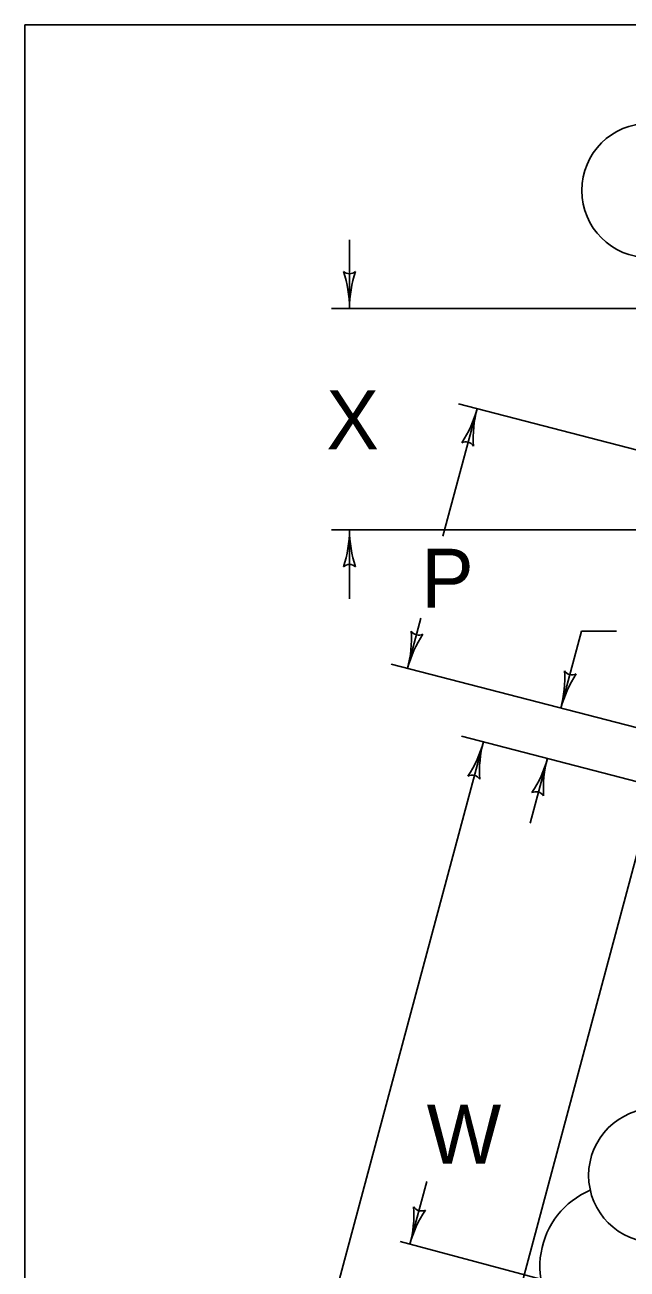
# Model space of a CAD drawing. Extents: x 1007 to 1035.5, y 1000.5 to 1021.5.
# Drawn here: x 1007 to 1009.04, y 1017.286 to 1021.5 of the extents above; entities that cross this region are included whole.
import ezdxf

# ---------------------------------------------------------------- set-up
doc = ezdxf.new("R2010")
doc.units = 0
for name, color, linetype in [('Level 1', 7, 'Continuous'), ('Level 10', 7, 'Continuous'), ('Level 11', 7, 'Continuous')]:
    doc.layers.add(name, color=color, linetype=linetype)

msp = doc.modelspace()

# ---------------------------------------------------------------- linework, layer by layer
at = {"layer": 'Level 1'}
for p, q in [((1008.0994, 1020.7718), (1008.0994, 1020.5399)), ((1009.5176, 1020.5399), (1008.0387, 1020.5399)), ((1008.2054, 1015.4563), (1009.5676, 1020.5399)), ((1008.416, 1019.7685), (1008.5316, 1020.1999)), ((1010.0668, 1019.8024), (1008.4684, 1020.2163)), ((1010.0153, 1019.7899), (1008.0387, 1019.7899)), ((1008.0994, 1019.7899), (1008.0994, 1019.5563)), ((1008.296, 1019.3209), (1008.3416, 1019.4913)), ((1008.8153, 1019.1864), (1008.8851, 1019.4468)), ((1008.8851, 1019.4468), (1009.0043, 1019.4468)), ((1009.839, 1018.9214), (1008.2403, 1019.3353)), ((1009.7945, 1018.7502), (1008.4786, 1019.0908)), ((1007.9099, 1016.6718), (1008.5529, 1019.0716)), ((1008.7109, 1018.7966), (1008.7695, 1019.0155)), ((1008.3043, 1017.3708), (1008.3611, 1017.583)), ((1008.8233, 1017.2315), (1008.2716, 1017.3795))]:
    msp.add_line(p, q, dxfattribs=at)
for centre in [(1009.1136, 1020.9392), (1009.1368, 1017.6037)]:
    msp.add_circle(centre, 0.2274, dxfattribs=at)
for centre, radius, start, end in [((1008.0995, 1020.6886), 0.0313, 228.7746, 310.8913), ((1007.7085, 1020.5399), 0.3909, 0, 18.6688), ((1008.0995, 1020.6886), 0.0313, 228.7746, 310.8913), ((1007.7085, 1020.5399), 0.3909, 0, 18.6688), ((1008.4904, 1020.5399), 0.3909, 161.3472, 179.9939), ((1008.4904, 1020.5399), 0.3909, 161.3472, 179.9939), ((1007.7085, 1020.5399), 0.3909, 359.9878, 0), ((1007.7085, 1020.5399), 0.3909, 359.9878, 0), ((1008.154, 1020.3011), 0.3909, 326.3438, 344.9905), ((1008.154, 1020.3011), 0.3909, 326.3438, 344.9905), ((1008.9092, 1020.0987), 0.3909, 164.9966, 183.6654), ((1008.9092, 1020.0987), 0.3909, 164.9966, 183.6654), ((1008.9092, 1020.0987), 0.3909, 164.9844, 164.9966), ((1008.9092, 1020.0987), 0.3909, 164.9844, 164.9966), ((1008.4931, 1020.0563), 0.0313, 33.7712, 115.8879), ((1008.4931, 1020.0563), 0.0313, 33.7712, 115.8879), ((1007.7085, 1019.7899), 0.3909, 341.3472, 359.9939), ((1008.4904, 1019.7899), 0.3909, 179.9878, 180), ((1008.4904, 1019.7899), 0.3909, 180, 198.6688), ((1008.0994, 1019.6413), 0.0313, 48.7746, 130.8913), ((1007.9184, 1019.4221), 0.3909, 344.9966, 3.6654), ((1008.6736, 1019.2197), 0.3909, 146.3438, 164.9905), ((1008.3345, 1019.4645), 0.0313, 213.7712, 295.8879), ((1007.9184, 1019.4221), 0.3909, 344.9844, 344.9966), ((1008.4377, 1019.2876), 0.3909, 345.0013, 3.67), ((1008.4377, 1019.2876), 0.3909, 345.0013, 3.67), ((1009.193, 1019.0852), 0.3909, 146.3484, 164.9951), ((1009.193, 1019.0852), 0.3909, 146.3484, 164.9951), ((1008.8538, 1019.33), 0.0313, 213.7759, 295.8925), ((1008.8538, 1019.33), 0.0313, 213.7759, 295.8925), ((1008.4377, 1019.2876), 0.3909, 344.989, 345.0013), ((1008.4377, 1019.2876), 0.3909, 344.989, 345.0013), ((1008.1753, 1019.1728), 0.3909, 326.3465, 344.9933), ((1008.9305, 1018.9704), 0.3909, 164.9994, 183.6682), ((1008.9305, 1018.9704), 0.3909, 164.9872, 164.9994), ((1008.3919, 1019.1166), 0.3909, 326.3572, 345.0039), ((1008.3919, 1019.1166), 0.3909, 326.3572, 345.0039), ((1009.1471, 1018.9144), 0.3909, 165.01, 183.6788), ((1009.1471, 1018.9144), 0.3909, 165.01, 183.6788), ((1009.1471, 1018.9144), 0.3909, 164.9978, 165.01), ((1009.1471, 1018.9144), 0.3909, 164.9978, 165.01), ((1008.5144, 1018.928), 0.0313, 33.774, 115.8907), ((1008.731, 1018.8719), 0.0313, 33.7846, 115.9013), ((1008.731, 1018.8719), 0.0313, 33.7846, 115.9013), ((1009.022, 1017.2969), 0.2776, 112.6429, 228.696), ((1007.9266, 1017.4719), 0.3909, 345.0039, 3.6727), ((1007.9266, 1017.4719), 0.3909, 345.0039, 3.6727), ((1008.6819, 1017.2696), 0.3909, 146.351, 164.9978), ((1008.6819, 1017.2696), 0.3909, 146.351, 164.9978), ((1008.3428, 1017.5143), 0.0313, 213.7785, 295.8952), ((1008.3428, 1017.5143), 0.0313, 213.7785, 295.8952), ((1007.9266, 1017.4719), 0.3909, 344.9917, 345.0039), ((1007.9266, 1017.4719), 0.3909, 344.9917, 345.0039)]:
    msp.add_arc(centre, radius, start, end, dxfattribs=at)
at = {"layer": 'Level 10'}
for q in [(1035.5, 1021.5), (1007, 1000.5)]:
    msp.add_line((1007, 1021.5), q, dxfattribs=at)
at = {"layer": 'Level 11'}
msp.add_lwpolyline([(1007, 1000.5), (1035.5, 1000.5), (1035.5, 1021.5), (1007, 1021.5)], close=True, dxfattribs=at)

# ---------------------------------------------------------------- texts
at = {"layer": 'Level 1'}
for s, p in [('X', (1008.0209, 1020.0622)), ('P', (1008.3418, 1019.5258)), ('W', (1008.3609, 1017.6432))]:
    msp.add_text(s, height=0.2, dxfattribs=at).set_placement(p)

doc.saveas('drawing.dxf')
